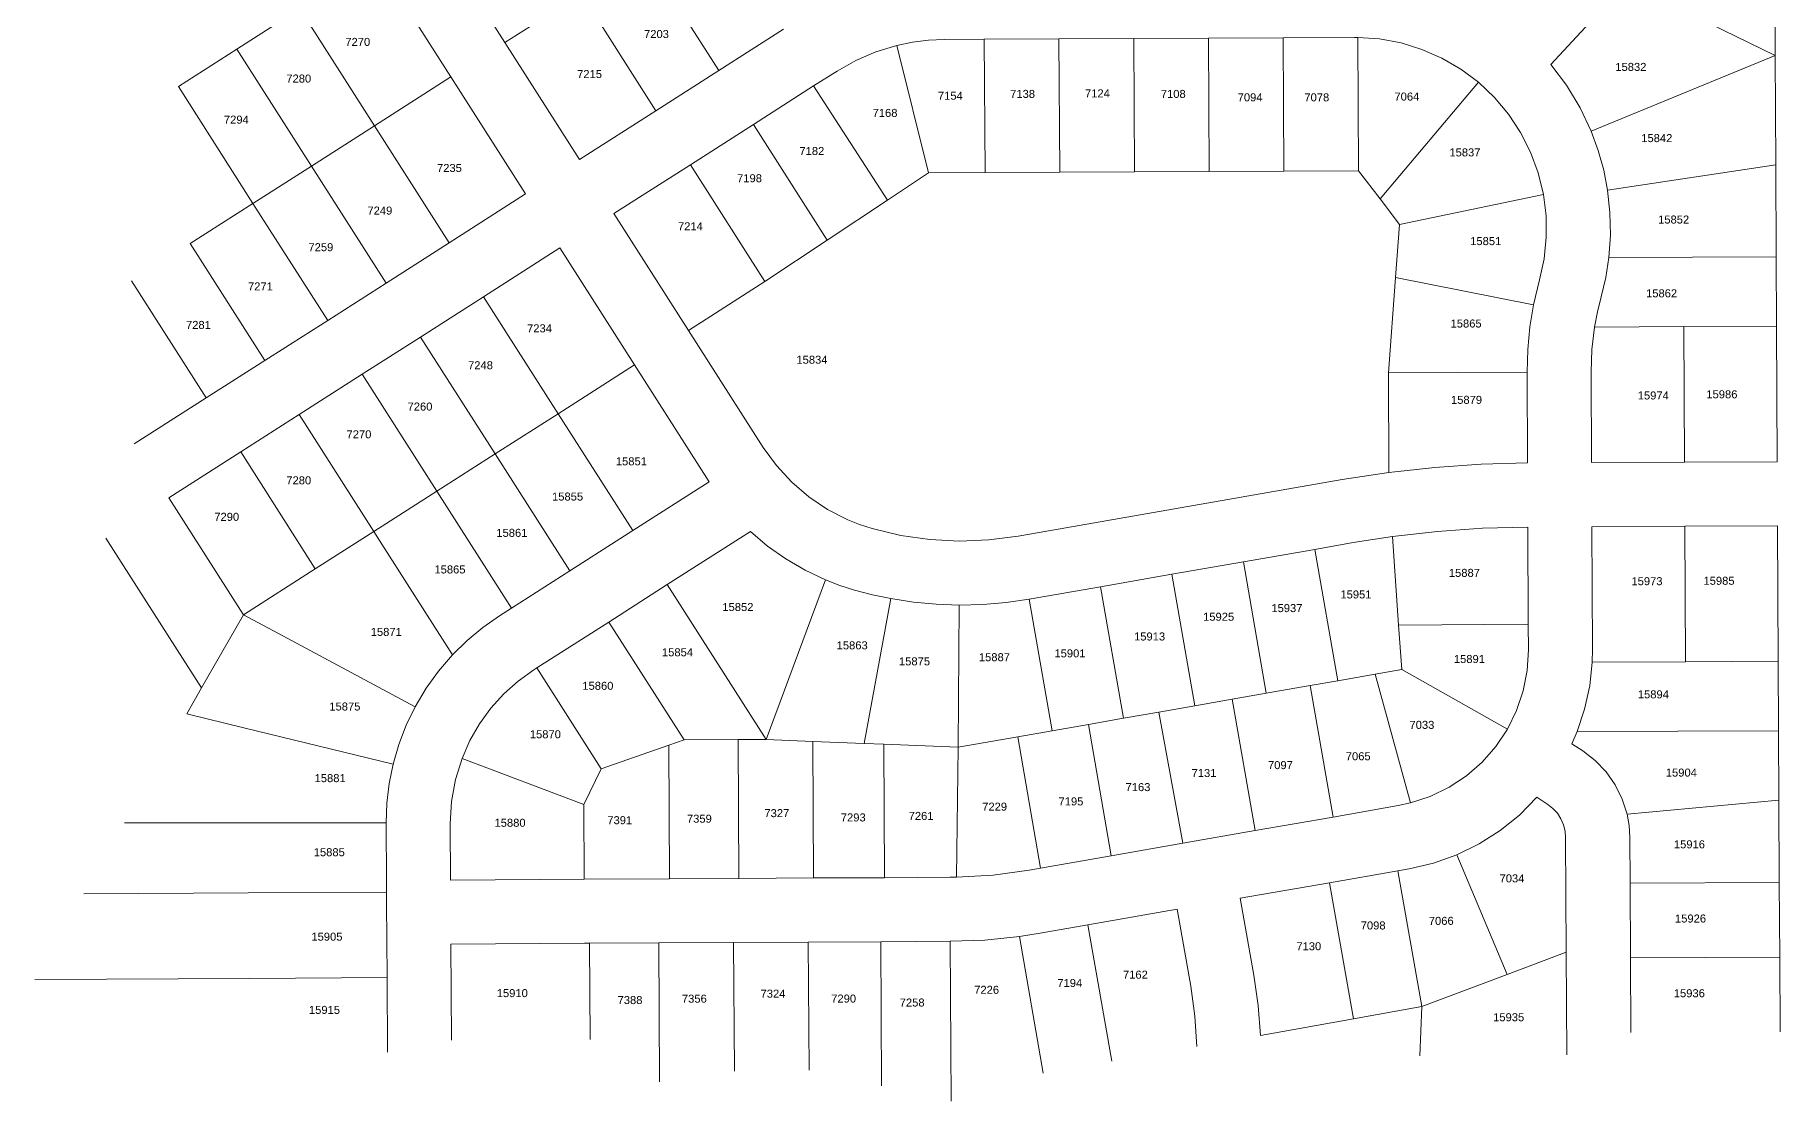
# Model space of a CAD drawing. Header units: feet. Extents: x 865220 to 2843432, y -2240498 to 970288.
# Drawn here: x 2828957 to 2830592, y 955526 to 956524 of the extents above; entities that cross this region are included whole.
import ezdxf
from ezdxf.enums import TextEntityAlignment as Align

# ---------------------------------------------------------------- set-up
doc = ezdxf.new("R2010")
doc.units = ezdxf.units.FT
doc.header["$LTSCALE"] = 0.015
doc.header["$MEASUREMENT"] = 0
doc.layers.add('Dakota County Addresses', color=7, linetype='Continuous')
doc.layers.add('Dakota County Parcels', color=7, linetype='Continuous')
doc.styles.add('Dimensions 100', font='arial.ttf')

# ---------------------------------------------------------------- blocks, each defined once
blk = doc.blocks.new('ACMAP_ANN_TEMPLATE_Dakota County Addresses')
at = {"layer": 'Dakota County Addresses', "style": 'Dimensions 100'}
blk.add_attdef('DakotaCountyAddress', text='', height=50, dxfattribs=at).set_placement((0, 0), align=Align.CENTER)

msp = doc.modelspace()

# ---------------------------------------------------------------- linework, layer by layer
at = {"layer": 'Dakota County Parcels', "lineweight": 5, "ltscale": 100}
for p, q in [((2829327.2, 956626.7), (2829397.1, 956517.1)), ((2830587.5, 956505), (2830586.9, 956620.6)), ((2829276.6, 956594.4), (2829346.6, 956484.9)), ((2829527.8, 956600.5), (2829597.7, 956491)), ((2830442.2, 956576), (2830587.5, 956505)), ((2829397.1, 956517.1), (2829468.8, 956562.9)), ((2829468.8, 956562.9), (2829538.7, 956453.3)), ((2829146, 956511), (2829205, 956548.7)), ((2829205, 956548.7), (2829274.9, 956439.1)), ((2829597.7, 956491), (2829658.4, 956529.7)), ((2830377.3, 956496.6), (2830417.5, 956540)), ((2829091.2, 956476), (2829146, 956511)), ((2829146, 956511), (2829215.9, 956401.5)), ((2829397.1, 956517.1), (2829467.1, 956407.6)), ((2829764.4, 956514.5), (2829794.1, 956395)), ((2829808.9, 956520.1), (2829846.4, 956520.3)), ((2829846.4, 956520.3), (2829916.4, 956520.6)), ((2829847.1, 956395.3), (2829846.4, 956520.3)), ((2829916.4, 956520.6), (2829986.4, 956521)), ((2829917.1, 956395.6), (2829916.4, 956520.6)), ((2829986.4, 956521), (2830056.4, 956521.3)), ((2829987.1, 956396), (2829986.4, 956521)), ((2830056.4, 956521.3), (2830126.4, 956521.7)), ((2830057.1, 956396.3), (2830056.4, 956521.3)), ((2830126.4, 956521.7), (2830193.2, 956522)), ((2830127, 956396.7), (2830126.4, 956521.7)), ((2830196.4, 956522), (2830193.2, 956522)), ((2830197, 956397.1), (2830196.4, 956522)), ((2830587.5, 956505), (2830415.2, 956434)), ((2830588, 956402.6), (2830587.5, 956505)), ((2829274.9, 956439.1), (2829346.6, 956484.9)), ((2829346.6, 956484.9), (2829416.5, 956375.3)), ((2829538.7, 956453.3), (2829597.7, 956491)), ((2829686.4, 956476.5), (2829708.4, 956490.4)), ((2830217.4, 956370.6), (2830309.4, 956480)), ((2829091.2, 956476), (2829161.1, 956366.5)), ((2829630, 956440.4), (2829686.4, 956476.5)), ((2829686.4, 956476.5), (2829755.8, 956369.6)), ((2829467.1, 956407.6), (2829538.7, 956453.3)), ((2829215.9, 956401.5), (2829274.9, 956439.1)), ((2829274.9, 956439.1), (2829344.9, 956329.6)), ((2829571, 956402.7), (2829630, 956440.4)), ((2829630, 956440.4), (2829699.2, 956331.9)), ((2829161.1, 956366.5), (2829215.9, 956401.5)), ((2829215.9, 956401.5), (2829285.9, 956291.9)), ((2829499.4, 956357), (2829571, 956402.7)), ((2829755.8, 956369.6), (2829794.1, 956395)), ((2829794.1, 956395), (2829847.1, 956395.3)), ((2829847.1, 956395.3), (2829917.1, 956395.6)), ((2829917.1, 956395.6), (2829987.1, 956396)), ((2829987.1, 956396), (2830057.1, 956396.3)), ((2830057.1, 956396.3), (2830127, 956396.7)), ((2830127, 956396.7), (2830197, 956397.1)), ((2830197, 956397.1), (2830217.4, 956370.6)), ((2830430.5, 956378.8), (2830588, 956402.6)), ((2830588.5, 956316.4), (2830588, 956402.6)), ((2829102.2, 956328.8), (2829161.1, 956366.5)), ((2829161.1, 956366.5), (2829231.1, 956256.9)), ((2829344.9, 956329.6), (2829416.5, 956375.3)), ((2829699.2, 956331.9), (2829755.8, 956369.6)), ((2830217.4, 956370.6), (2830235.6, 956346.8)), ((2830235.6, 956346.8), (2830370.3, 956374.9)), ((2829499.4, 956357), (2829569.3, 956247.4)), ((2830231.8, 956297.2), (2830235.6, 956346.8)), ((2829285.9, 956291.9), (2829344.9, 956329.6)), ((2829640.9, 956293.2), (2829699.2, 956331.9)), ((2829102.2, 956328.8), (2829172.1, 956219.3)), ((2829377.1, 956279), (2829448.8, 956324.7)), ((2829448.8, 956324.7), (2829518.7, 956215.2)), ((2830431.6, 956315.7), (2830588.5, 956316.4)), ((2830588.8, 956251.5), (2830588.5, 956316.4)), ((2830225.1, 956207.6), (2830231.8, 956297.2)), ((2830231.8, 956297.2), (2830361.1, 956271.6)), ((2829047.4, 956293.8), (2829117.3, 956184.3)), ((2829231.1, 956256.9), (2829285.9, 956291.9)), ((2829569.3, 956247.4), (2829640.9, 956293.2)), ((2830366.7, 956295), (2830361.1, 956271.6)), ((2829318.2, 956241.3), (2829377.1, 956279)), ((2829377.1, 956279), (2829447.1, 956169.4)), ((2829172.1, 956219.3), (2829231.1, 956256.9)), ((2830418.3, 956250.6), (2830501.8, 956251)), ((2830501.8, 956251), (2830588.8, 956251.5)), ((2830502.5, 956124), (2830501.8, 956251)), ((2830589.4, 956124.5), (2830588.8, 956251.5)), ((2829263.4, 956206.4), (2829318.2, 956241.3)), ((2829318.2, 956241.3), (2829388.1, 956131.8)), ((2829569.3, 956247.4), (2829639.2, 956137.9)), ((2829117.3, 956184.3), (2829172.1, 956219.3)), ((2829447.1, 956169.4), (2829518.7, 956215.2)), ((2829518.7, 956215.2), (2829588.7, 956105.6)), ((2829204.4, 956168.7), (2829263.4, 956206.4)), ((2829263.4, 956206.4), (2829333.3, 956096.8)), ((2830225.1, 956207.6), (2830355, 956208.3)), ((2830225.5, 956114.5), (2830225.1, 956207.6)), ((2830355.5, 956123.3), (2830355, 956208.3)), ((2830415.5, 956123.6), (2830415, 956208.6)), ((2829049.9, 956141.2), (2829117.3, 956184.3)), ((2829149.6, 956133.7), (2829204.4, 956168.7)), ((2829204.4, 956168.7), (2829274.3, 956059.1)), ((2829388.1, 956131.8), (2829447.1, 956169.4)), ((2829447.1, 956169.4), (2829517, 956059.9)), ((2829082.2, 956090.7), (2829149.6, 956133.7)), ((2829149.6, 956133.7), (2829219.5, 956024.2)), ((2829333.3, 956096.8), (2829388.1, 956131.8)), ((2829388.1, 956131.8), (2829458, 956022.2)), ((2830415.5, 956123.6), (2830502.5, 956124)), ((2830502.5, 956124), (2830589.4, 956124.5)), ((2829517, 956059.9), (2829588.7, 956105.6)), ((2829878.2, 956054.7), (2830181.9, 956107.8)), ((2830225.5, 956114.5), (2830181.9, 956107.8)), ((2829274.3, 956059.1), (2829333.3, 956096.8)), ((2829333.3, 956096.8), (2829403.3, 955987.2)), ((2829219.5, 956024.2), (2829274.3, 956059.1)), ((2829458, 956022.2), (2829517, 956059.9)), ((2829549.3, 956009.3), (2829627.4, 956059.1)), ((2830228.8, 956054.4), (2830192.2, 956048.7)), ((2830234.6, 955971.5), (2830228.8, 956054.4)), ((2830356.2, 955972.2), (2830355.8, 956063.3)), ((2830415.8, 956063.6), (2830502.8, 956064)), ((2830416.4, 955948.7), (2830415.8, 956063.6)), ((2830502.8, 956064), (2830589.8, 956064.5)), ((2830503.4, 955937.1), (2830502.8, 956064)), ((2830590.4, 955937.5), (2830589.8, 956064.5)), ((2830089.2, 956030.7), (2830156.1, 956042.4)), ((2830156.1, 956042.4), (2830192.2, 956048.7)), ((2830156.1, 956042.4), (2830177.6, 955919.3)), ((2829152.1, 955981.1), (2829219.5, 956024.2)), ((2829403.3, 955987.2), (2829458, 956022.2)), ((2829955.4, 956007.3), (2830022.3, 956019)), ((2830022.3, 956019), (2830089.2, 956030.7)), ((2830022.3, 956019), (2830043.8, 955895.9)), ((2830089.2, 956030.7), (2830110.7, 955907.6)), ((2829494.6, 955974.3), (2829549.3, 956009.3)), ((2829549.3, 956009.3), (2829641.9, 955864.2)), ((2829641.9, 955864.2), (2829697.5, 956013.8)), ((2829888.6, 955995.6), (2829955.4, 956007.3)), ((2829955.4, 956007.3), (2829977, 955884.2)), ((2829392.1, 955980.1), (2829403.3, 955987.2)), ((2829733.7, 955860.6), (2829758.8, 955996.2)), ((2829822, 955857.1), (2829822.9, 955990.1)), ((2829888.6, 955995.6), (2829910.1, 955872.5)), ((2829112.9, 955912.5), (2829152.1, 955981.1)), ((2829427.1, 955931.3), (2829494.6, 955974.3)), ((2829494.6, 955974.3), (2829565.1, 955863.8)), ((2830234.6, 955971.5), (2830356.2, 955972.2)), ((2830237.6, 955929.7), (2830234.6, 955971.5)), ((2830356.4, 955948.4), (2830356.2, 955972.2)), ((2830416.1, 955936.6), (2830416.4, 955948.7)), ((2830416.1, 955936.6), (2830503.4, 955937.1)), ((2830503.4, 955937.1), (2830590.4, 955937.5)), ((2830590.7, 955872.5), (2830590.4, 955937.5)), ((2829424.4, 955929.5), (2829427.1, 955931.3)), ((2829427.1, 955931.3), (2829487.4, 955836.9)), ((2830177.6, 955919.3), (2830212.8, 955925.4)), ((2830212.8, 955925.4), (2830237.6, 955929.7)), ((2830212.8, 955925.4), (2830245.8, 955804.8)), ((2830237.6, 955929.7), (2830336.7, 955874)), ((2829099.1, 955888.3), (2829112.9, 955912.5)), ((2830078.8, 955902), (2830110.7, 955907.6)), ((2830110.7, 955907.6), (2830151.7, 955914.7)), ((2830151.7, 955914.7), (2830177.6, 955919.3)), ((2830151.7, 955914.7), (2830173.2, 955791.6)), ((2829977, 955884.2), (2830009.9, 955889.9)), ((2830009.9, 955889.9), (2830043.8, 955895.9)), ((2830009.9, 955889.9), (2830032.4, 955767)), ((2830043.8, 955895.9), (2830078.8, 955902)), ((2830078.8, 955902), (2830100.3, 955778.9)), ((2829877.7, 955866.8), (2829910.1, 955872.5)), ((2829910.1, 955872.5), (2829943.9, 955878.4)), ((2829943.9, 955878.4), (2829977, 955884.2)), ((2829943.9, 955878.4), (2829965.4, 955755.3)), ((2830397.1, 955860.3), (2830401.9, 955871.6)), ((2830401.9, 955871.6), (2830590.7, 955872.5)), ((2830591, 955807.5), (2830590.7, 955872.5)), ((2829487.4, 955836.9), (2829550.8, 955858.8)), ((2829550.8, 955858.8), (2829565.1, 955863.8)), ((2829551.5, 955733.7), (2829550.8, 955858.8)), ((2829565.1, 955863.8), (2829615.8, 955864.1)), ((2829615.8, 955864.1), (2829641.9, 955864.2)), ((2829616.5, 955734.1), (2829615.8, 955864.1)), ((2829641.9, 955864.2), (2829685.8, 955862.5)), ((2829685.8, 955862.5), (2829733.7, 955860.6)), ((2829686.5, 955734.5), (2829685.8, 955862.5)), ((2829733.7, 955860.6), (2829752.3, 955859.9)), ((2829753, 955734.8), (2829752.3, 955859.9)), ((2829752.3, 955859.9), (2829822, 955857.1)), ((2829820.4, 955735.3), (2829822, 955857.1)), ((2829822, 955857.1), (2829877.7, 955866.8)), ((2829877.7, 955866.8), (2829899.2, 955743.7)), ((2830397.1, 955860.3), (2830407.3, 955853.6)), ((2829357, 955846.6), (2829471.1, 955803.3)), ((2829471.1, 955803.3), (2829487.4, 955836.9)), ((2830364.2, 955810.1), (2830374.4, 955803.4)), ((2830448.7, 955794.3), (2830591, 955807.5)), ((2830591.4, 955730.4), (2830591, 955807.5)), ((2829471.5, 955733.3), (2829471.1, 955803.3)), ((2830100.3, 955778.9), (2830173.2, 955791.6)), ((2830173.2, 955791.6), (2830234.2, 955802.3)), ((2830234.2, 955802.3), (2830245.8, 955804.8)), ((2829346.2, 955732.6), (2829345.9, 955785.3)), ((2830032.4, 955767), (2830100.3, 955778.9)), ((2829965.4, 955755.3), (2830032.4, 955767)), ((2830391.8, 955664.9), (2830391.2, 955772.4)), ((2830451.5, 955729.7), (2830451.2, 955772.7)), ((2829888.5, 955741.9), (2829899.2, 955743.7)), ((2829899.2, 955743.7), (2829965.4, 955755.3)), ((2830170, 955730.1), (2830234, 955741.3)), ((2830234, 955741.3), (2830244.5, 955743.2)), ((2830234, 955741.3), (2830256.3, 955614.1)), ((2830289.2, 955756.3), (2830336.3, 955644.1)), ((2829346.2, 955732.6), (2829471.5, 955733.3)), ((2829471.5, 955733.3), (2829551.5, 955733.7)), ((2829551.5, 955733.7), (2829616.5, 955734.1)), ((2829616.5, 955734.1), (2829686.5, 955734.5)), ((2829686.5, 955734.5), (2829753, 955734.8)), ((2829753, 955734.8), (2829814.1, 955735.2)), ((2829814.1, 955735.2), (2829820.4, 955735.3)), ((2830086.3, 955715.5), (2830170, 955730.1)), ((2830170, 955730.1), (2830192.3, 955602.6)), ((2830451.5, 955729.7), (2830591.4, 955730.4)), ((2830451.8, 955659.7), (2830451.5, 955729.7)), ((2830591.8, 955660.4), (2830591.4, 955730.4)), ((2830086.3, 955715.5), (2830098.9, 955643.4)), ((2829943.4, 955690.5), (2830027.2, 955705.2)), ((2830027.2, 955705.2), (2830039.8, 955633.1)), ((2829879.4, 955679.7), (2829898.9, 955682.8)), ((2829879.4, 955679.7), (2829901.7, 955551.7)), ((2829898.9, 955682.8), (2829943.4, 955690.5)), ((2829943.4, 955690.5), (2829965.8, 955562.9)), ((2829346.5, 955672.6), (2829471.9, 955673.3)), ((2829347, 955582.6), (2829346.5, 955672.6)), ((2829471.9, 955673.3), (2829476.5, 955673.3)), ((2829476.5, 955673.3), (2829541.5, 955673.7)), ((2829477, 955583.3), (2829476.5, 955673.3)), ((2829541.5, 955673.7), (2829611.5, 955674.1)), ((2829542.2, 955543.7), (2829541.5, 955673.7)), ((2829611.5, 955674.1), (2829681.5, 955674.5)), ((2829612.2, 955553.4), (2829611.5, 955674.1)), ((2829681.5, 955674.5), (2829749.5, 955674.8)), ((2829682.2, 955554.5), (2829681.5, 955674.5)), ((2829749.5, 955674.8), (2829814.5, 955675.2)), ((2829750.2, 955539.7), (2829749.5, 955674.8)), ((2829815.3, 955525.5), (2829814.5, 955675.2)), ((2830336.3, 955644.1), (2830391.8, 955664.9)), ((2830392.3, 955568.7), (2830391.8, 955664.9)), ((2830451.8, 955659.7), (2830591.8, 955660.4)), ((2830452.2, 955589.7), (2830451.8, 955659.7)), ((2830592.1, 955590.4), (2830591.8, 955660.4)), ((2830256.3, 955614.1), (2830336.3, 955644.1)), ((2829287.1, 955571.2), (2829286.7, 955641.2)), ((2830192.3, 955602.6), (2830256.3, 955614.1)), ((2830254.4, 955568), (2830256.3, 955614.1)), ((2830105.2, 955586.9), (2830192.3, 955602.6))]:
    msp.add_line(p, q, dxfattribs=at)
for points in [[(2829764.4, 956514.5), (2829744.9, 956508.5), (2829726.1, 956500.5), (2829708.4, 956490.4)], [(2829808.9, 956520.1), (2829794, 956519.4), (2829779.1, 956517.6), (2829764.4, 956514.5)], [(2830309.4, 956480), (2830293, 956492.3), (2830275.3, 956502.6), (2830256.5, 956510.8), (2830237, 956516.8), (2830216.8, 956520.6), (2830196.4, 956522)], [(2830415.2, 956434), (2830404.7, 956456.1), (2830392, 956477.1), (2830377.3, 956496.6)], [(2830370.3, 956374.9), (2830365.5, 956395), (2830358.3, 956414.4), (2830349, 956432.8), (2830337.7, 956450), (2830324.4, 956465.8), (2830309.4, 956480)], [(2830430.5, 956378.8), (2830426.9, 956397.6), (2830421.7, 956416), (2830415.2, 956434)], [(2829571, 956402.7), (2829571, 956402.7), (2829640.9, 956293.2)], [(2830431.6, 956315.7), (2830433.1, 956336.7), (2830432.7, 956357.8), (2830430.5, 956378.8)], [(2830366.7, 956295), (2830370.9, 956314.7), (2830373, 956334.7), (2830372.8, 956354.9), (2830370.3, 956374.9)], [(2830424.5, 956278.9), (2830428.8, 956297.2), (2830431.6, 956315.7)], [(2830361.1, 956271.6), (2830357.7, 956250.7), (2830355.7, 956229.5), (2830355, 956208.3)], [(2830424.5, 956278.9), (2830421, 956264.9), (2830418.3, 956250.6)], [(2830418.3, 956250.6), (2830415.8, 956229.7), (2830415, 956208.6)], [(2829639.2, 956137.9), (2829651.6, 956120.8), (2829666, 956105.2), (2829682, 956091.5), (2829699.6, 956079.7), (2829718.4, 956070.1)], [(2830355.5, 956123.3), (2830312.1, 956122.1), (2830268.7, 956119.2), (2830225.5, 956114.5)], [(2829082.2, 956090.7), (2829149.4, 955985.3), (2829152.1, 955981.1)], [(2829718.4, 956070.1), (2829729.6, 956065.6), (2829741.2, 956061.9)], [(2829023.2, 956053), (2829090, 955948.3), (2829112.9, 955912.5)], [(2829274.3, 956059.1), (2829279.7, 956050.7), (2829348.1, 955943.6)], [(2829627.4, 956059.1), (2829643.4, 956045.5), (2829660.5, 956033.4), (2829678.6, 956022.8), (2829697.5, 956013.8)], [(2829741.2, 956061.9), (2829768.1, 956055.5), (2829795.5, 956051.6), (2829823.1, 956050.1), (2829850.8, 956051.2), (2829878.2, 956054.7)], [(2830355.8, 956063.3), (2830313.3, 956062.1), (2830271, 956059.2), (2830228.8, 956054.4)], [(2829697.5, 956013.8), (2829710.9, 956008.6), (2829724.7, 956004.2)], [(2829724.7, 956004.2), (2829741.6, 955999.8), (2829758.8, 955996.2)], [(2829758.8, 955996.2), (2829780, 955993), (2829801.4, 955990.9), (2829822.9, 955990.1)], [(2829822.9, 955990.1), (2829844.9, 955990.7), (2829866.8, 955992.5), (2829888.6, 955995.6)], [(2829152.1, 955981.1), (2829189.2, 955961.3), (2829313.2, 955895)], [(2829392.1, 955980.1), (2829376.5, 955969.2), (2829361.8, 955956.9), (2829348.1, 955943.6)], [(2829348.1, 955943.6), (2829335.1, 955928.4), (2829323.4, 955912.2), (2829313.2, 955895)], [(2830336.7, 955874), (2830345.2, 955891.4), (2830351.4, 955909.9), (2830355.2, 955929), (2830356.4, 955948.4)], [(2829424.4, 955929.5), (2829409.7, 955919), (2829396.2, 955906.9), (2829384, 955893.5), (2829373.3, 955878.9), (2829364.3, 955863.2), (2829357, 955846.6)], [(2830401.9, 955871.6), (2830408.9, 955892.7), (2830413.7, 955914.5), (2830416.1, 955936.6)], [(2829099.1, 955888.3), (2829153.9, 955874.9), (2829292.5, 955841)], [(2829313.2, 955895), (2829304.8, 955877.6), (2829297.9, 955859.5), (2829292.5, 955841)], [(2830245.8, 955804.8), (2830264.3, 955810.9), (2830281.9, 955819.5), (2830298.2, 955830.2), (2830312.9, 955843.1), (2830325.8, 955857.7), (2830336.7, 955874)], [(2829292.5, 955841), (2829288.8, 955822.9), (2829286.6, 955804.6), (2829285.9, 955786.2)], [(2829357, 955846.6), (2829350.8, 955826.7), (2829347.1, 955806.2), (2829345.9, 955785.3)], [(2830448.7, 955794.3), (2830444.2, 955808.5), (2830437.7, 955821.7), (2830429.2, 955833.9), (2830419, 955844.6), (2830407.3, 955853.6)], [(2830289.2, 955756.3), (2830310.1, 955766.5), (2830329.7, 955779), (2830347.8, 955793.5), (2830364.2, 955810.1)], [(2830391.2, 955772.4), (2830390.7, 955778.5), (2830389.2, 955784.4), (2830386.7, 955790), (2830383.4, 955795.1), (2830379.2, 955799.6), (2830374.4, 955803.4)], [(2830451.2, 955772.7), (2830450.6, 955783.6), (2830448.7, 955794.3)], [(2829040.6, 955786.1), (2829155.5, 955786.2), (2829285.9, 955786.2)], [(2829286.3, 955721.2), (2829286.2, 955731.2), (2829285.9, 955786.2)], [(2829820.4, 955735.3), (2829854.6, 955737.3), (2829888.5, 955741.9)], [(2830244.5, 955743.2), (2830267.2, 955748.5), (2830289.2, 955756.3)], [(2829002.6, 955719.6), (2829156.6, 955720.5), (2829286.3, 955721.2)], [(2829286.7, 955641.2), (2829286.3, 955711.2), (2829286.3, 955721.2)], [(2829814.5, 955675.2), (2829847, 955676.4), (2829879.4, 955679.7)], [(2830105.2, 955586.9), (2830102.9, 955615.2), (2830098.9, 955643.4)], [(2828956.7, 955639.4), (2829158, 955640.5), (2829286.7, 955641.2)], [(2830045.5, 955576.8), (2830043.6, 955605.1), (2830039.8, 955633.1)]]:
    msp.add_lwpolyline(points, dxfattribs=at)

# ---------------------------------------------------------------- block references
at = {"layer": 'Dakota County Addresses', "lineweight": 5, "ltscale": 100, "xscale": 0.15, "yscale": 0.15, "zscale": 0.15}
for p, values in [((2829539.2, 956521.4), {'DakotaCountyAddress': '7203'}), ((2829259.3, 956514), {'DakotaCountyAddress': '7270'}), ((2830452.3, 956490.6), {'DakotaCountyAddress': '15832'}), ((2829204, 956479.7), {'DakotaCountyAddress': '7280'}), ((2829476.5, 956483.9), {'DakotaCountyAddress': '7215'}), ((2829814.6, 956463.6), {'DakotaCountyAddress': '7154'}), ((2829882.3, 956465.3), {'DakotaCountyAddress': '7138'}), ((2829952.4, 956465.8), {'DakotaCountyAddress': '7124'}), ((2830023.5, 956465.3), {'DakotaCountyAddress': '7108'}), ((2830095.5, 956462.1), {'DakotaCountyAddress': '7094'}), ((2830158, 956462.1), {'DakotaCountyAddress': '7078'}), ((2830242.4, 956462.8), {'DakotaCountyAddress': '7064'}), ((2829145.5, 956441.2), {'DakotaCountyAddress': '7294'}), ((2829753.4, 956447.5), {'DakotaCountyAddress': '7168'}), ((2830476.6, 956423.9), {'DakotaCountyAddress': '15842'}), ((2829684.8, 956411.8), {'DakotaCountyAddress': '7182'}), ((2830296.8, 956410.5), {'DakotaCountyAddress': '15837'}), ((2829345.2, 956395.9), {'DakotaCountyAddress': '7235'}), ((2829626.4, 956386.3), {'DakotaCountyAddress': '7198'}), ((2829280, 956356), {'DakotaCountyAddress': '7249'}), ((2829571, 956341.3), {'DakotaCountyAddress': '7214'}), ((2830492.4, 956347.6), {'DakotaCountyAddress': '15852'}), ((2830316.3, 956327.4), {'DakotaCountyAddress': '15851'}), ((2829224.7, 956321.7), {'DakotaCountyAddress': '7259'}), ((2829168.1, 956285), {'DakotaCountyAddress': '7271'}), ((2830481.1, 956278.5), {'DakotaCountyAddress': '15862'}), ((2829110, 956248.9), {'DakotaCountyAddress': '7281'}), ((2829429.6, 956245.7), {'DakotaCountyAddress': '7234'}), ((2830297.9, 956250.2), {'DakotaCountyAddress': '15865'}), ((2829374.3, 956211.1), {'DakotaCountyAddress': '7248'}), ((2829684.9, 956216.3), {'DakotaCountyAddress': '15834'}), ((2830298.3, 956178.7), {'DakotaCountyAddress': '15879'}), ((2830473.3, 956182.8), {'DakotaCountyAddress': '15974'}), ((2830537.6, 956183.9), {'DakotaCountyAddress': '15986'}), ((2829317.6, 956172.4), {'DakotaCountyAddress': '7260'}), ((2829260.4, 956146.4), {'DakotaCountyAddress': '7270'}), ((2829515.7, 956121.1), {'DakotaCountyAddress': '15851'}), ((2829204, 956103.3), {'DakotaCountyAddress': '7280'}), ((2829455.9, 956088.1), {'DakotaCountyAddress': '15855'}), ((2829136.5, 956069.1), {'DakotaCountyAddress': '7290'}), ((2829403.7, 956054.1), {'DakotaCountyAddress': '15861'}), ((2829345.7, 956019.8), {'DakotaCountyAddress': '15865'}), ((2830296.3, 956016.6), {'DakotaCountyAddress': '15887'}), ((2830194.7, 955996.4), {'DakotaCountyAddress': '15951'}), ((2830467.4, 956008.8), {'DakotaCountyAddress': '15973'}), ((2830534.9, 956009.2), {'DakotaCountyAddress': '15985'}), ((2829615.5, 955984.6), {'DakotaCountyAddress': '15852'}), ((2830130, 955983.6), {'DakotaCountyAddress': '15937'}), ((2830066, 955975.5), {'DakotaCountyAddress': '15925'}), ((2829286, 955961.3), {'DakotaCountyAddress': '15871'}), ((2829722.6, 955948.7), {'DakotaCountyAddress': '15863'}), ((2830001.3, 955957), {'DakotaCountyAddress': '15913'}), ((2829558.9, 955942.2), {'DakotaCountyAddress': '15854'}), ((2829781, 955933.7), {'DakotaCountyAddress': '15875'}), ((2829855.9, 955937.6), {'DakotaCountyAddress': '15887'}), ((2829926.7, 955941.2), {'DakotaCountyAddress': '15901'}), ((2830301, 955935.9), {'DakotaCountyAddress': '15891'}), ((2829484.3, 955910.8), {'DakotaCountyAddress': '15860'}), ((2830473.4, 955902.8), {'DakotaCountyAddress': '15894'}), ((2829247.2, 955891.4), {'DakotaCountyAddress': '15875'}), ((2829435.1, 955865.4), {'DakotaCountyAddress': '15870'}), ((2830256.5, 955874.2), {'DakotaCountyAddress': '7033'}), ((2830123.9, 955836.5), {'DakotaCountyAddress': '7097'}), ((2830196.8, 955844.8), {'DakotaCountyAddress': '7065'}), ((2829233.4, 955824.3), {'DakotaCountyAddress': '15881'}), ((2829990.4, 955815.9), {'DakotaCountyAddress': '7163'}), ((2830052.3, 955829.1), {'DakotaCountyAddress': '7131'}), ((2830499.6, 955829.5), {'DakotaCountyAddress': '15904'}), ((2829927.6, 955802.5), {'DakotaCountyAddress': '7195'}), ((2829402, 955782.5), {'DakotaCountyAddress': '15880'}), ((2829504.8, 955784.9), {'DakotaCountyAddress': '7391'}), ((2829579.4, 955786.3), {'DakotaCountyAddress': '7359'}), ((2829652, 955791.5), {'DakotaCountyAddress': '7327'}), ((2829723.6, 955787.5), {'DakotaCountyAddress': '7293'}), ((2829787.2, 955788.9), {'DakotaCountyAddress': '7261'}), ((2829856.1, 955797.6), {'DakotaCountyAddress': '7229'}), ((2829232.6, 955754.9), {'DakotaCountyAddress': '15885'}), ((2830507.2, 955762.3), {'DakotaCountyAddress': '15916'}), ((2830340.9, 955730.4), {'DakotaCountyAddress': '7034'}), ((2830210.8, 955686.3), {'DakotaCountyAddress': '7098'}), ((2830274.6, 955690.6), {'DakotaCountyAddress': '7066'}), ((2830508.2, 955692.8), {'DakotaCountyAddress': '15926'}), ((2829230.4, 955675.8), {'DakotaCountyAddress': '15905'}), ((2830150.5, 955666.8), {'DakotaCountyAddress': '7130'}), ((2829988, 955640.2), {'DakotaCountyAddress': '7162'}), ((2829404.1, 955622.9), {'DakotaCountyAddress': '15910'}), ((2829648.4, 955622.4), {'DakotaCountyAddress': '7324'}), ((2829848.6, 955626), {'DakotaCountyAddress': '7226'}), ((2829926.5, 955632.4), {'DakotaCountyAddress': '7194'}), ((2830507.1, 955622.8), {'DakotaCountyAddress': '15936'}), ((2829228.1, 955607.2), {'DakotaCountyAddress': '15915'}), ((2829514.4, 955616.4), {'DakotaCountyAddress': '7388'}), ((2829574.7, 955617.7), {'DakotaCountyAddress': '7356'}), ((2829714.6, 955617.8), {'DakotaCountyAddress': '7290'}), ((2829778.8, 955614.1), {'DakotaCountyAddress': '7258'}), ((2830337.8, 955600.3), {'DakotaCountyAddress': '15935'})]:
    msp.add_blockref('ACMAP_ANN_TEMPLATE_Dakota County Addresses', p, dxfattribs=at).add_auto_attribs(values)

doc.saveas('drawing.dxf')
